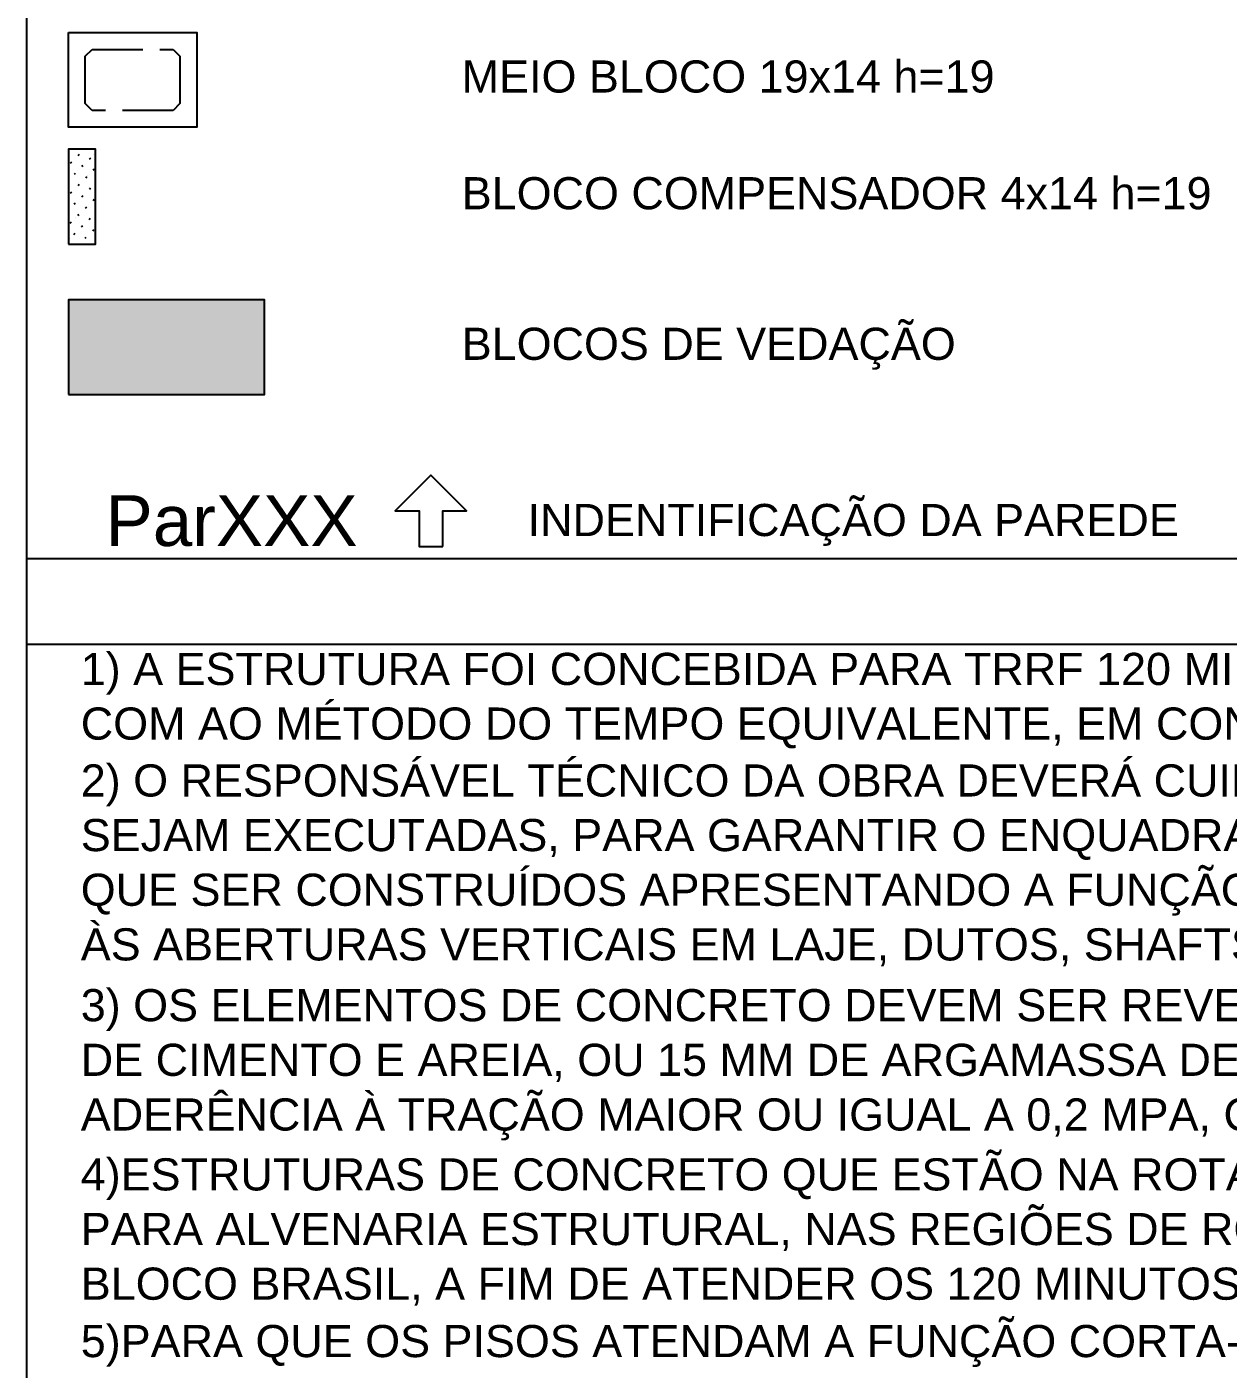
# Model space of a CAD drawing. Extents: x 0 to 119, y 0 to 84.
# Drawn here: x 100.4 to 107.5, y 35.32 to 43.26 of the extents above; entities that cross this region are included whole.
import ezdxf

# ---------------------------------------------------------------- set-up
doc = ezdxf.new("R2010")
doc.units = 0
doc.header["$MEASUREMENT"] = 0
doc.linetypes.add('ESTILO_TQS_0005', pattern=[0.4, 0.3, -0.1])
for name, color, linetype in [('27', 250, 'CONTINUOUS'), ('29', 9, 'CONTINUOUS'), ('3', 7, 'CONTINUOUS'), ('40', 7, 'CONTINUOUS')]:
    doc.layers.add(name, color=color, linetype=linetype)
doc.styles.add('TQS_ARIAL', font='arial.ttf')

msp = doc.modelspace()

# ---------------------------------------------------------------- linework, layer by layer
at = {"layer": '27', "color": 250, "linetype": 'ESTILO_TQS_0005'}
msp.add_lwpolyline([(100.745227, 43.084578), (100.785227, 43.124578), (101.265227, 43.124578), (101.305227, 43.084578), (101.305227, 42.804578), (101.265227, 42.764578), (100.785227, 42.764578), (100.745227, 42.804578), (100.745227, 43.084578)], dxfattribs=at)
at = {"layer": '29', "color": 9, "linetype": 'Continuous'}
msp.add_lwpolyline([(100.645228, 41.084577), (101.805228, 41.084577), (101.805228, 41.644577), (100.645228, 41.644577), (100.645228, 41.084577)], dxfattribs=at)
for points in [[(100.645228, 41.084577), (101.805228, 41.084577), (101.805228, 41.644577)], [(100.645228, 41.084577), (101.805228, 41.644577), (100.645228, 41.644577)], [(100.645228, 41.084577), (100.645228, 41.644577), (100.645228, 41.084577)]]:
    msp.add_solid(points, dxfattribs=at)
at = {"layer": '40', "linetype": 'Continuous'}
for p, q in [((100.4, 0.999998), (100.4, 83.099999)), ((100.645226, 42.528131), (100.645226, 42.528131)), ((100.658935, 42.453452), (100.666006, 42.460523)), ((100.703836, 42.498353), (100.710907, 42.505424)), ((100.770835, 42.476963), (100.777906, 42.484034)), ((100.795937, 42.502065), (100.795937, 42.502065)), ((100.645226, 42.439743), (100.645226, 42.439743)), ((100.681032, 42.38716), (100.688103, 42.394231)), ((100.725933, 42.432062), (100.733004, 42.439133)), ((100.74803, 42.36577), (100.755102, 42.372841)), ((100.760582, 42.378322), (100.760582, 42.378322)), ((100.792932, 42.410672), (100.800003, 42.417743)), ((100.645226, 42.351355), (100.645226, 42.351355)), ((100.703129, 42.320869), (100.7102, 42.32794)), ((100.770128, 42.299479), (100.777199, 42.30655)), ((100.645226, 42.262966), (100.645226, 42.262966)), ((100.658228, 42.275968), (100.665299, 42.283039)), ((100.680325, 42.209677), (100.687396, 42.216748)), ((100.725226, 42.254578), (100.732297, 42.261649)), ((100.791518, 42.232481), (100.798589, 42.239552)), ((100.645226, 42.174578), (100.645226, 42.174578)), ((100.701715, 42.142678), (100.708786, 42.149749)), ((100.746616, 42.187579), (100.753687, 42.194651)), ((100.645226, 42.086189), (100.645226, 42.086189)), ((100.656814, 42.097777), (100.663885, 42.104848)), ((100.689871, 42.130834), (100.689871, 42.130834)), ((100.723105, 42.07568), (100.730176, 42.082751)), ((100.768006, 42.120581), (100.775077, 42.127652)), ((100.789396, 42.053583), (100.796467, 42.060654)), ((100.645226, 41.997801), (100.645226, 41.997801)), ((100.654516, 42.00709), (100.654516, 42.00709)), ((100.678204, 42.030779), (100.685275, 42.03785)), ((100.710391, 41.974578), (100.710391, 41.974578)), ((100.744495, 42.008681), (100.751566, 42.015753)), ((100.79878, 41.974578), (100.79878, 41.974578)), ((100.4, 40.115402), (117.9, 40.115402)), ((100.4, 40.115402), (117.9, 40.115402)), ((100.4, 40.115402), (117.9, 40.115402)), ((100.4, 39.609785), (117.9, 39.609785))]:
    msp.add_line(p, q, dxfattribs=at)
for points in [[(100.645227, 43.224578), (101.405227, 43.224578), (101.405227, 42.664578), (100.645227, 42.664578), (100.645227, 43.224578)], [(100.645226, 41.974578), (100.805226, 41.974578), (100.805226, 42.534578), (100.645226, 42.534578), (100.645226, 41.974578)], [(102.858832, 40.187549), (102.858832, 40.39818), (102.999253, 40.39818), (102.788622, 40.608812), (102.57799, 40.39818), (102.718411, 40.39818), (102.718411, 40.187549), (102.858832, 40.187549)]]:
    msp.add_lwpolyline(points, dxfattribs=at)

# ---------------------------------------------------------------- texts
at = {"layer": '3', "color": 7, "linetype": 'Continuous', "style": 'TQS_ARIAL'}
for s, p in [('1) A ESTRUTURA FOI CONCEBIDA PARA TRRF 120 MINUTOS, REDUZIDOS PARA TRRF 90 MINUTOS, DE ACORDO', (100.718757, 39.368006)), ('COM AO MÉTODO DO TEMPO EQUIVALENTE, EM CONFORMIDADE COM A NBR 15200;', (100.718757, 39.045006)), ('2) O RESPONSÁVEL TÉCNICO DA OBRA DEVERÁ CUIDAR PARA QUE TODAS AS MEDIDAS NÃO ESTRUTURAIS', (100.718757, 38.708839)), ('SEJAM EXECUTADAS, PARA GARANTIR O ENQUADRAMENTO DESTE PROJETO. TODOS OS PAVIMENTOS TERÃO', (100.718757, 38.385839)), ('QUE SER CONSTRUÍDOS APRESENTANDO A FUNÇÃO CORTA FOGO, SENDO NECESSÁRIA ATENÇÃO ESPECIAL', (100.718757, 38.062839)), ('ÀS ABERTURAS VERTICAIS EM LAJE, DUTOS, SHAFTS, ETC;', (100.718757, 37.739839)), ('3) OS ELEMENTOS DE CONCRETO DEVEM SER REVESTIDOS COM 5 MM DE GESSO, OU 10 MM DE ARGAMASSA', (100.718757, 37.380403)), ('DE CIMENTO E AREIA, OU 15 MM DE ARGAMASSA DE CAL E AREIA. OS REVESTIMENTOS TÊM QUE APRESENTAR', (100.718757, 37.057403)), ('ADERÊNCIA À TRAÇÃO MAIOR OU IGUAL A 0,2 MPA, CONFORME NBR 13528.', (100.718757, 36.734403)), ('4)ESTRUTURAS DE CONCRETO QUE ESTÃO NA ROTA DE FUGA ATENDEM O MÍNIMO REQUERIDO DE 120 MINUTOS.', (100.718757, 36.380223)), ('PARA ALVENARIA ESTRUTURAL, NAS REGIÕES DE ROTA DE FUGA, SEGUIR AS PREMISSAS DOS ENSAIOS DA ASSOCIAÇÃO', (100.718757, 36.057223)), ('BLOCO BRASIL, A FIM DE ATENDER OS 120 MINUTOS DE TRRF;', (100.718757, 35.734223)), ('5)PARA QUE OS PISOS ATENDAM A FUNÇÃO CORTA-FOGO COM TRRF DE 120 MINUTOS, A LAJE MAIS O CONTRAPISO DEVE TER', (100.718757, 35.3949))]:
    msp.add_text(s, height=0.19, dxfattribs=at).set_placement(p)
at = {"layer": '40', "linetype": 'Continuous', "style": 'TQS_ARIAL'}
for s, height, p in [('MEIO BLOCO 19x14 h=19', 0.19, (102.970557, 42.869944)), ('BLOCO COMPENSADOR 4x14 h=19', 0.19, (102.970556, 42.179944)), ('BLOCOS DE VEDAÇÃO', 0.19, (102.970558, 41.289944)), ('ParXXX', 0.3, (100.864765, 40.189435)), ('INDENTIFICAÇÃO DA PAREDE', 0.19, (103.360247, 40.248257))]:
    msp.add_text(s, height=height, dxfattribs=at).set_placement(p)

doc.saveas('drawing.dxf')
